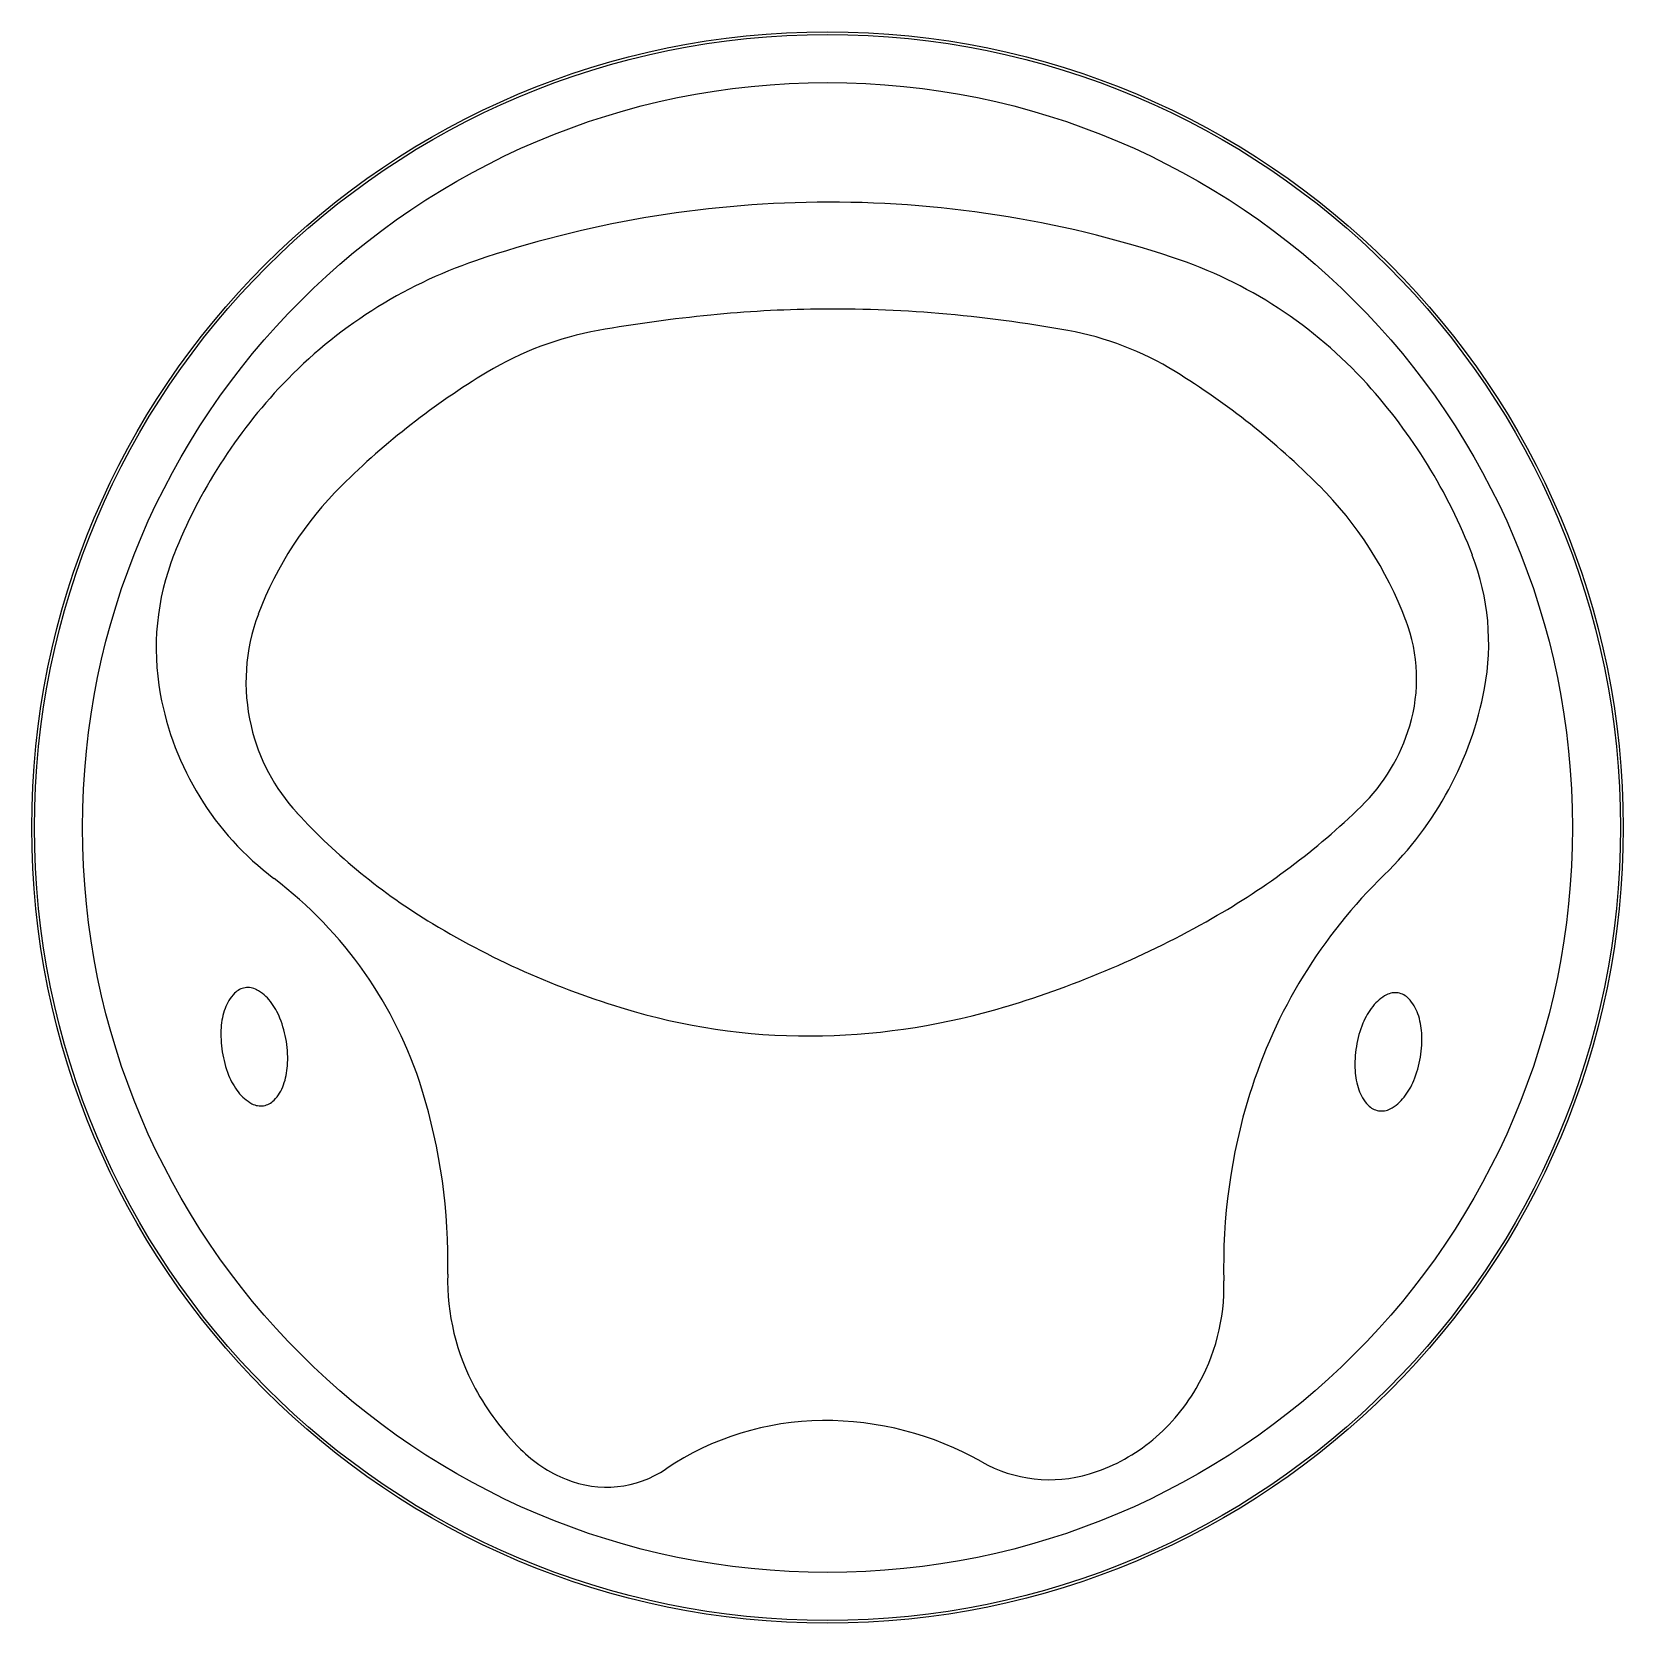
# Model space of a CAD drawing. Header units: metres. Extents: x -0.9 to 0.9, y -0.9 to 0.9.
import ezdxf

# ---------------------------------------------------------------- set-up
doc = ezdxf.new("R2010")
doc.units = ezdxf.units.M

msp = doc.modelspace()

# ---------------------------------------------------------------- linework, layer by layer
for radius in [0.9005, 0.8975, 0.8431]:
    msp.add_circle((0, 0), radius)
for centre, radius, start, end in [((0.0024, -0.5368), 1.2445, 90.6555, 108.7887), ((0.0023, -0.5304), 1.2381, 71.7217, 90.6555), ((-0.2243, 0.1295), 0.5406, 108.7887, 136.4534), ((0.2293, 0.1568), 0.5143, 42.1514, 71.7217), ((0.0286, -1.0674), 1.6551, 95.5756, 100.0292), ((0.009, -0.8667), 1.4535, 90.823, 95.5756), ((0.0081, -0.8037), 1.3904, 85.1325, 90.823), ((-0.0084, -0.997), 1.5845, 79.8022, 85.1325), ((-0.1958, 0.2018), 0.3662, 100.0292, 121.1545), ((0.2105, 0.2196), 0.3483, 58.3089, 79.8022), ((0.0712, -0.2399), 0.8824, 121.1545, 134.7189), ((-0.0738, -0.2409), 0.8895, 44.907, 58.3089), ((-0.1792, 0.0866), 0.6029, 136.4534, 158.3811), ((0.1493, 0.0844), 0.6222, 21.0931, 42.1514), ((-0.2632, 0.0977), 0.4072, 134.7189, 159.3161), ((0.2498, 0.0816), 0.4327, 20.6839, 44.907), ((-0.4727, 0.203), 0.2871, 158.3811, 190.3747), ((0.4716, 0.2087), 0.2767, 349.2873, 21.0931), ((-0.4404, 0.1646), 0.2177, 159.3161, 193.1883), ((0.479, 0.1682), 0.1877, 343.5292, 20.6839), ((-0.4219, 0.2123), 0.3388, 190.3747, 232.867), ((0.3539, 0.231), 0.3966, 314.1531, 349.2873), ((-0.4387, 0.165), 0.2195, 193.1883, 222.5631), ((0.4571, 0.1746), 0.2104, 314.2327, 343.5292), ((0.0281, 0.6154), 0.8255, 299.5615, 314.2327), ((-0.0882, 0.4869), 0.6954, 222.5631, 238.9425), ((1.0405, -0.4762), 0.5891, 134.1531, 162.8298), ((-0.9141, -0.4378), 0.4766, 17.2832, 52.867), ((-0.1271, 0.8889), 1.1401, 286.7809, 299.5615), ((0.0451, 0.7084), 0.9539, 238.9425, 253.9417), ((-0.6358, -0.2213), 0.0488, 136.2439, 160.41), ((-0.6559, -0.202), 0.0209, 98.9475, 136.2439), ((-0.6559, -0.202), 0.0209, 61.651, 98.9475), ((-0.6692, -0.2265), 0.0488, 37.4849, 61.651), ((-0.6937, -0.2453), 0.0797, 21.6415, 37.4849), ((0.6555, -0.2325), 0.0488, 117.8285, 141.9946), ((0.6424, -0.2079), 0.0209, 80.532, 117.8285), ((0.6424, -0.2079), 0.0209, 43.2355, 80.532), ((0.6221, -0.227), 0.0488, 19.0694, 43.2355), ((-0.6067, -0.2316), 0.0797, 160.41, 176.2534), ((-0.7348, -0.2616), 0.1239, 8.9475, 21.6415), ((-0.0226, 0.4731), 0.709, 253.9417, 271.3565), ((-0.0244, 0.5482), 0.7842, 271.3565, 286.7809), ((0.6798, -0.2516), 0.0797, 141.9946, 157.838), ((0.5929, -0.2371), 0.0797, 3.226, 19.0694), ((-0.5626, -0.2345), 0.1239, 176.2534, 188.9475), ((0.7207, -0.2682), 0.1239, 157.838, 170.532), ((0.5488, -0.2396), 0.1239, 350.532, 3.226), ((-0.7348, -0.2616), 0.1239, 356.2534, 8.9475), ((0.7207, -0.2682), 0.1239, 170.532, 183.226), ((-0.5626, -0.2345), 0.1239, 188.9475, 201.6415), ((-0.6907, -0.2645), 0.0797, 340.41, 356.2534), ((0.5488, -0.2396), 0.1239, 337.838, 350.532), ((-0.6037, -0.2508), 0.0797, 201.6415, 217.4849), ((0.6766, -0.2707), 0.0797, 183.226, 199.0694), ((0.5897, -0.2562), 0.0797, 321.9946, 337.838), ((-0.6282, -0.2696), 0.0488, 217.4849, 241.651), ((-0.6616, -0.2749), 0.0488, 316.2439, 340.41), ((-1.0818, -0.49), 0.6522, 358.6327, 17.2832), ((1.1053, -0.4962), 0.657, 162.8298, 181.4838), ((0.6474, -0.2808), 0.0488, 199.0694, 223.2355), ((0.6141, -0.2752), 0.0488, 297.8285, 321.9946), ((-0.6414, -0.2942), 0.0209, 241.651, 278.9475), ((-0.6414, -0.2942), 0.0209, 278.9475, 316.2439), ((0.6271, -0.2999), 0.0209, 223.2355, 260.532), ((0.6271, -0.2999), 0.0209, 260.532, 297.8285), ((-0.1716, -0.5117), 0.2583, 178.6327, 208.4735), ((0.2201, -0.5191), 0.2286, 329.5883, 1.4838), ((-0.1364, -0.4926), 0.2983, 208.4735, 224.9825), ((0.2249, -0.522), 0.223, 308.6769, 329.5883), ((-0.0036, -0.9915), 0.3203, 90.3921, 123.9821), ((-0.0033, -1.0327), 0.3616, 60.5466, 90.3921), ((0.2392, -0.5398), 0.2001, 286.5884, 308.6769), ((-0.2375, -0.5937), 0.1553, 224.9825, 247.9333), ((0.2516, -0.5813), 0.1568, 240.5466, 286.5884), ((-0.2504, -0.6254), 0.1211, 247.9333, 303.9821)]:
    msp.add_arc(centre, radius, start, end)

doc.saveas('drawing.dxf')
